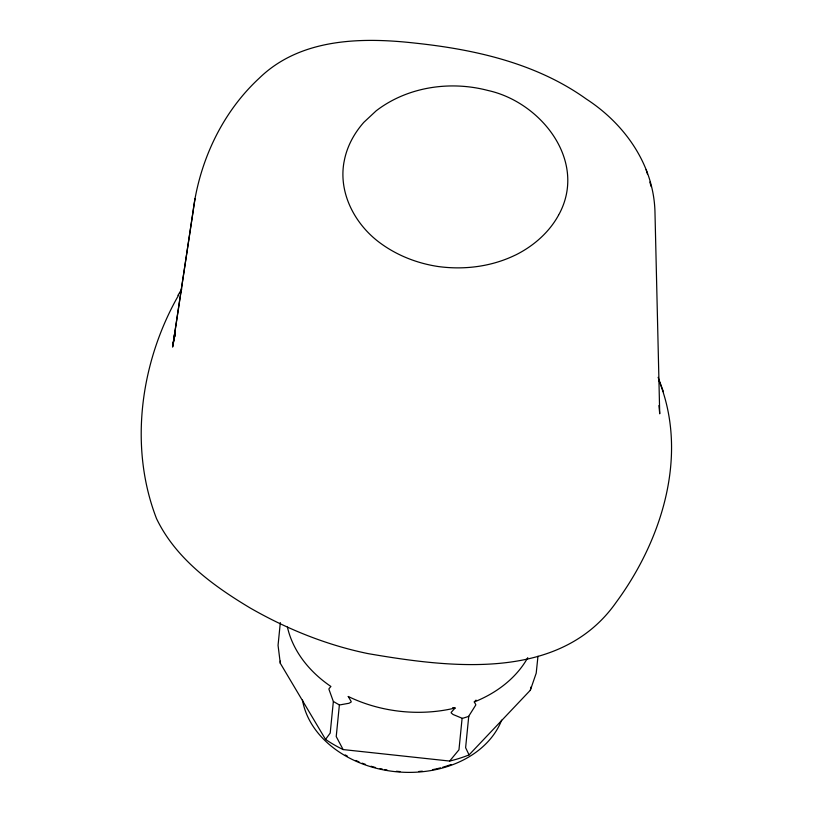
<?xml version="1.0" encoding="UTF-8"?>
<svg xmlns="http://www.w3.org/2000/svg" width="813" height="813" viewBox="0 0 813 813"><rect width="100%" height="100%" fill="white"/><g stroke="black" fill="none" stroke-linecap="round" stroke-linejoin="round"><path stroke-width="1.22" d="M280.322 622.606L278.056 645.329L280.292 663.256L325.546 739.413A126.208 96.401 5.7 0 0 343.106 749.566L449.64 761.059L458.959 749.81L462.109 718.245L453.024 714.475L451.235 712.93A1.89 1.22 6.7 0 1 451.306 712.229L455.087 708.021A126.269 96.442 5.7 0 1 348.259 696.487M537.972 656.233L536.204 673.184L530.33 690.237L469.071 754.901L465.615 747.696L468.766 716.141L475.666 705.186A1.89 0.62 -60 0 0 475.727 704.495L474.274 701.934L476.012 700.115M174.836 332.222L172.834 345.921L193.037 211.563C199.327 161.472 221.939 112.661 259.256 78.18C300.454 38.038 361.734 37.073 415.372 43.14C475.27 49.512 536.529 63.363 586.295 99.023C625.085 124.196 654.14 165.496 654.993 212.915L659.719 413.807L658.937 405.545M195.049 198.535L172.59 347.07L175.191 333.716L174.592 336.623M174.683 336.43L175.262 334.102M558.592 215.12C588.124 161.919 541.651 102.621 488.633 90.629L487.881 90.456C450.148 80.538 407.465 86.767 376.195 110.802L363.818 122.346C353.96 133.495 346.694 147.021 344.082 161.777L343.95 162.336C338.533 193.016 354.692 223.636 378.767 241.959C396.114 255.14 416.917 263.361 438.431 266.562C464.335 270.038 491.357 266.664 514.995 255.252L515.706 254.947C533.348 246.126 548.927 232.67 558.501 215.272M177.966 295.322L181.807 289.032M178.352 295.597C140.588 361.958 128.617 446.52 156.523 518.613C175.689 558.582 213.067 585.736 250.119 607.951C286.847 629.028 326.592 645.115 368.137 653.632C451.052 667.859 560.655 681.701 616.274 602.179C661.823 540.218 688.763 455.382 659.099 380.911M179.632 293.493L180.923 291.4M325.546 739.413L330.2 733.082L333.35 701.528L328.97 689.353A1.89 0.6 72.4 0 1 329.041 688.662L330.901 686.467A126.269 96.442 5.7 0 1 287.416 627.077M452.567 707.747L455.087 708.021M348.269 696.497L351.125 701.426A1.89 1.22 6.5 0 1 351.064 702.117L349.011 703.255L339.377 705.003L336.226 736.568L343.127 749.566M658.113 377.334L663.438 391.795M646.152 169.632L647.453 174.063M649.831 182.061L651.162 186.594M527.759 657.687A126.269 96.442 5.7 0 1 474.284 701.944M468.867 716.304A129.948 99.491 5.8 0 1 462.201 718.418M530.991 687.005A126.208 96.401 5.7 0 1 530.33 690.237M469.02 754.921A126.208 96.401 5.7 0 1 449.589 761.07M280.282 663.296A126.208 96.401 5.7 0 1 280.322 661.101M339.438 704.942A129.785 99.003 5.8 0 1 333.411 701.467M501.631 720.166A102.316 78.15 5.7 0 1 395.779 771.71A102.316 78.15 5.7 0 1 302.487 700.044M451.032 764.525A100.121 76.483 5.7 0 1 442.648 767.279M440.463 767.868A100.121 76.483 5.7 0 1 432.648 769.647M422.323 771.171A100.121 76.483 5.7 0 1 418.827 771.486M399.966 771.557A100.121 76.483 5.7 0 1 396.429 771.263M387.039 770.013A100.121 76.483 5.7 0 1 384.712 769.596M382.395 769.139A100.121 76.483 5.7 0 1 380.088 768.631M375.515 767.513A100.121 76.483 5.7 0 1 371.013 766.222M365.484 764.393A100.121 76.483 5.7 0 1 362.232 763.173M359.031 761.872A100.121 76.483 5.7 0 1 355.881 760.48M347.425 756.181A100.121 76.483 5.7 0 1 345.251 754.921"/></g></svg>
